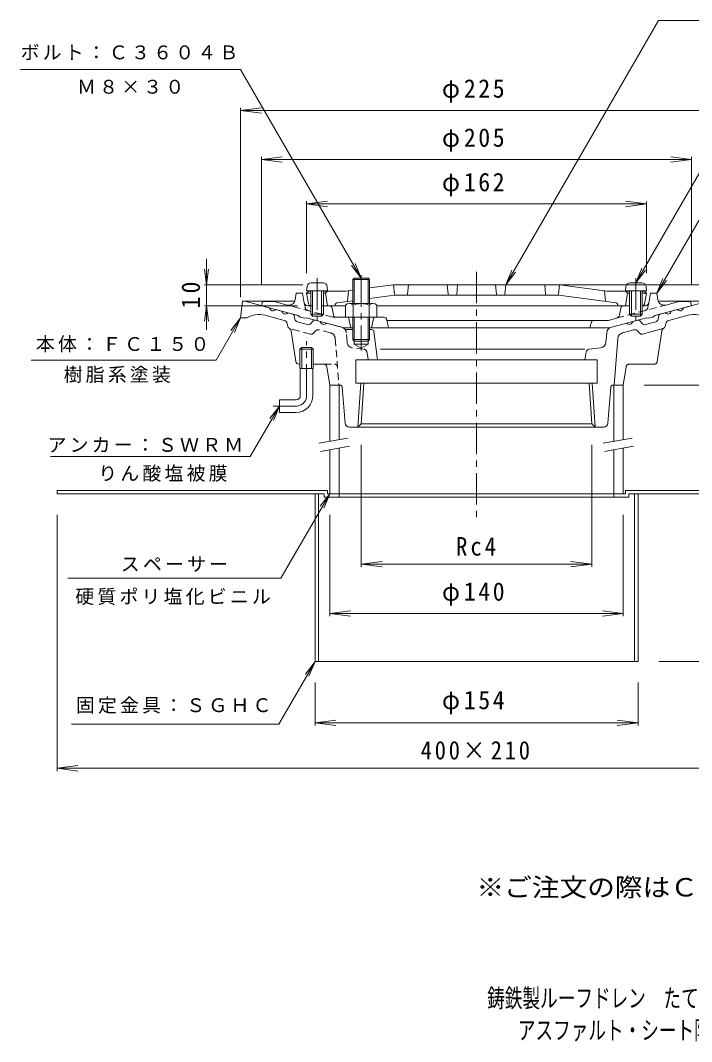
# Model space of a CAD drawing. Units: millimetres, scale not verified, with parts at other scales. Extents: x -262 to 229, y -348 to 400.
# Drawn here: x -262.4 to 57.6, y -347.8 to 139 of the extents above; entities that cross this region are included whole.
import ezdxf
from ezdxf.enums import TextEntityAlignment as Align

# ---------------------------------------------------------------- set-up
doc = ezdxf.new("R2010")
doc.units = ezdxf.units.MM
doc.header["$LTSCALE"] = 3
for name, pattern in [('CHAIN1', [8, 5, -1, 1, -1]), ('DASHED1', [1.8, 1.2, -0.6]), ('DOUBLE_CHAIN1', [8.8, 5, -1, 0.6, -0.6, 0.6, -1])]:
    doc.linetypes.add(name, pattern=pattern)
for name, color, linetype, lineweight in [('0-0', 3, 'Continuous', 9), ('0-1', 2, 'Continuous', 9), ('0-2', 6, 'Continuous', 5), ('0-4', 7, 'Continuous', 9), ('0-5', 7, 'Continuous', 9), ('0-A', 4, 'Continuous', 9), ('0-B', 2, 'Continuous', 9)]:
    doc.layers.add(name, color=color, linetype=linetype, lineweight=lineweight)
doc.layers.add('F-4', color=6, linetype='Continuous')
doc.layers.add('F-5', color=2, linetype='Continuous')
doc.styles.add('ＭＳ ゴシック', font='')
doc.styles.get('ＭＳ ゴシック').set_extended_font_data('MS Gothic')

msp = doc.modelspace()

# ---------------------------------------------------------------- linework, layer by layer
at = {"layer": '0-0', "linetype": 'CHAIN1'}
for p, q in [((-44.912, 19.233), (-44.912, -98.846)), ((-125.912, -39.824), (-125.912, -13.824)), ((-130.912, -44.824), (-141.912, -44.824))]:
    msp.add_line(p, q, dxfattribs=at)
at = {"layer": '0-0'}
for p, q in [((-157.412, -2.824), (-156.412, 5.176)), ((-156.412, 5.176), (-131.576, 5.176)), ((-155.412, 5.176), (-143.556, 2)), ((41.752, 5.176), (66.588, 5.176)), ((65.588, 5.176), (53.732, 2)), ((-140.659, 1.223), (-137.761, 0.447)), ((50.835, 1.223), (47.937, 0.447)), ((-157.412, -2.824), (-154.412, -2.824)), ((-136.582, -4.01), (-145.77, -1.548)), ((-132.562, -0.946), (-134.863, -0.33)), ((-131.841, -1.712), (-131.479, -3.484)), ((-130.397, -4.632), (-125.427, -5.964)), ((-122.716, -4.157), (-123.916, -5.51)), ((-119.408, -4.471), (-121.709, -3.854)), ((29.584, -4.471), (31.885, -3.854)), ((32.892, -4.157), (34.092, -5.51)), ((40.573, -4.632), (35.603, -5.964)), ((42.017, -1.712), (41.655, -3.484)), ((42.738, -0.946), (45.039, -0.33)), ((46.758, -4.01), (55.946, -1.548)), ((-134.902, -6.708), (-135.14, -5.541)), ((-131.102, -23.544), (-133.24, -9.124)), ((-109.195, -7.208), (-116.51, -5.247)), ((-103.912, -8.324), (-107.557, -8.324)), ((-94.791, -8.324), (-95.912, -8.324)), ((-93.799, -9.196), (-92.041, -22.824)), ((19.371, -7.208), (26.686, -5.247)), ((24.671, -9.928), (29.935, -8.518)), ((32.739, -10.014), (31.949, -9.123)), ((34.25, -10.468), (43.996, -7.856)), ((45.078, -6.708), (45.317, -5.541)), ((-103.236, -15.324), (-103.236, -13.824)), ((-96.589, -13.824), (-96.589, -15.324)), ((16.799, -14.353), (17.156, -9.867)), ((22.457, -12.588), (20.686, -34.824)), ((-128.272, -16.824), (-129.087, -17.624)), ((-122.737, -17.624), (-129.087, -17.624)), ((-129.087, -26.824), (-129.087, -17.624)), ((-123.552, -16.824), (-128.272, -16.824)), ((-128.272, -26.824), (-128.272, -16.824)), ((-122.737, -17.624), (-123.552, -16.824)), ((-123.552, -26.824), (-123.552, -16.824)), ((-122.737, -26.824), (-122.737, -17.624)), ((-103.236, -15.324), (-99.912, -17.243)), ((6.755, -17.699), (-90.912, -17.699)), ((7.401, -18.943), (6.755, -22.824)), ((8.716, -17.699), (14.14, -17.097)), ((-102.412, -22.824), (-102.412, -33.824)), ((-102.412, -22.824), (12.588, -22.824)), ((12.588, -22.824), (12.588, -33.824)), ((-129.618, -24.824), (-129.087, -24.824)), ((-122.737, -26.824), (-129.087, -26.824)), ((-128.912, -39.824), (-128.912, -26.824)), ((-122.912, -39.824), (-122.912, -26.824)), ((-122.737, -24.824), (-117.704, -24.824)), ((-116.22, -26.101), (-114.912, -34.824)), ((12.588, -33.824), (-102.412, -33.824)), ((-101.427, -54.824), (-100.114, -33.824)), ((-99.849, -53.246), (-98.635, -33.824)), ((11.603, -54.824), (10.29, -33.824)), ((-109.929, -34.824), (-114.912, -34.824)), ((-107.559, -52.983), (-108.932, -35.744)), ((17.735, -52.983), (19.108, -35.744)), ((20.105, -34.824), (20.686, -34.824)), ((-138.912, -41.824), (-138.912, -47.824)), ((-130.912, -41.824), (-138.912, -41.824)), ((-130.912, -47.824), (-138.912, -47.824)), ((-101.427, -54.824), (-99.849, -53.246)), ((11.603, -54.824), (10.025, -53.246)), ((-105.565, -54.824), (15.741, -54.824))]:
    msp.add_line(p, q, dxfattribs=at)
at = {"layer": '0-0', "linetype": 'DASHED1'}
for p, q in [((-124.074, -10.468), (-133.82, -7.856)), ((-122.564, -10.014), (-121.773, -9.123)), ((-114.495, -9.928), (-119.759, -8.518)), ((-112.281, -12.588), (-110.51, -34.824)), ((-106.623, -14.354), (-106.981, -9.867)), ((-98.54, -17.699), (-103.964, -17.097)), ((-97.225, -18.943), (-96.579, -22.824)), ((-117.704, -24.824), (-112.692, -24.824))]:
    msp.add_line(p, q, dxfattribs=at)
at = {"layer": '0-0', "linetype": 'DOUBLE_CHAIN1'}
for p, q in [((41.278, -23.544), (43.416, -9.124)), ((26.396, -26.101), (25.088, -34.824)), ((39.794, -24.824), (27.88, -24.824)), ((20.686, -34.824), (25.088, -34.824))]:
    msp.add_line(p, q, dxfattribs=at)
at = {"layer": '0-0', "color": 4}
for p, q in [((-114.912, -34.824), (-114.912, -61.577)), ((-110.412, -34.824), (-114.912, -34.824)), ((-110.412, -34.824), (-110.412, -60.783)), ((20.588, -34.824), (20.588, -61.577)), ((20.588, -34.824), (25.088, -34.824)), ((25.088, -34.824), (25.088, -60.783)), ((-114.912, -65.639), (-114.912, -86.601)), ((-110.412, -64.845), (-110.412, -86.601)), ((20.588, -65.639), (20.588, -86.601)), ((25.088, -64.845), (25.088, -86.601))]:
    msp.add_line(p, q, dxfattribs=at)
at = {"layer": '0-0', "color": 7}
for p, q in [((-120.025, -62.479), (-106.238, -60.048)), ((15.475, -62.479), (29.262, -60.048)), ((-119.331, -66.418), (-105.544, -63.987)), ((16.169, -66.418), (29.956, -63.987))]:
    msp.add_line(p, q, dxfattribs=at)
at = {"layer": '0-0'}
for points in [[(-103.236, -15.324), (-96.589, -15.324), (-99.912, -17.243)], [(-99.849, -53.246), (10.025, -53.246), (8.811, -33.824)]]:
    msp.add_lwpolyline(points, dxfattribs=at)
for centre, radius, start, end in [((-141.946, 2.215), 1.625, 187.61929, 322.3797), ((-136.15, 0.662), 1.625, 187.62059, 322.37891), ((46.326, 0.662), 1.625, 217.62109, 352.37941), ((52.122, 2.215), 1.625, 217.6203, 352.38071), ((-148.617, -12.174), 11, 74.99997, 121.79021), ((-137.1, -5.942), 2, 11.56621, 75.0005), ((-132.821, -1.912), 1, 11.56642, 75.00078), ((-130.009, -3.183), 1.5, 191.5649, 254.99991), ((-121.968, -4.82), 1, 75.00023, 138.43498), ((-117.797, -4.255), 1.625, 187.62059, 322.38074), ((27.973, -4.255), 1.625, 217.61926, 352.37941), ((32.144, -4.82), 1, 41.56502, 104.99977), ((40.185, -3.183), 1.5, 285.00009, 348.4351), ((42.997, -1.912), 1, 104.99922, 168.43358), ((47.276, -5.942), 2, 104.9995, 168.43379), ((58.793, -12.174), 11, 58.20979, 105.00003), ((-133.432, -6.407), 1.5, 191.56628, 239.30832), ((-135.219, -9.417), 2, 8.43475, 59.30959), ((-125.039, -4.515), 1.5, 254.99991, 318.43558), ((-109.971, -10.105), 3, 36.43097, 74.99991), ((-94.791, -9.324), 1, 7.35265, 90), ((20.147, -10.105), 3, 105.00009, 175.44576), ((30.453, -10.45), 2, 41.56493, 105.00024), ((35.215, -4.515), 1.5, 221.56442, 285.00009), ((43.608, -6.407), 1.5, 284.99872, 348.43372), ((13.809, -14.115), 3, 276.33025, 355.4454), ((25.448, -12.826), 3, 105.00009, 175.4454), ((33.862, -9.019), 1.5, 221.56349, 284.99872), ((8.881, -19.189), 1.5, 96.32884, 170.53767), ((-129.618, -23.324), 1.5, 188.43515, 270), ((-117.704, -26.324), 1.5, 8.5307, 90), ((-109.929, -35.824), 1, 4.55455, 90), ((20.105, -35.824), 1, 90, 175.44545), ((-130.912, -39.824), 2, 270, 0), ((-130.912, -39.824), 8, 270, 0), ((-105.565, -52.824), 2, 184.55463, 270), ((15.741, -52.824), 2, 270, 355.44537)]:
    msp.add_arc(centre, radius, start, end, dxfattribs=at)
at = {"layer": '0-0', "linetype": 'DASHED1'}
for centre, radius, start, end in [((-133.432, -6.407), 1.5, 239.30832, 255.00128), ((-120.277, -10.45), 2, 74.99976, 138.43507), ((-109.971, -10.105), 3, 4.55424, 36.43097), ((-123.686, -9.019), 1.5, 255.00128, 318.43651), ((-115.272, -12.826), 3, 4.5546, 74.99991), ((-103.633, -14.115), 3, 184.5546, 263.66975), ((-98.705, -19.189), 1.5, 9.46233, 83.67116), ((-112.692, -26.324), 1.5, 4.55501, 90)]:
    msp.add_arc(centre, radius, start, end, dxfattribs=at)
at = {"layer": '0-0', "linetype": 'DOUBLE_CHAIN1'}
for centre, radius, start, end in [((45.395, -9.417), 2, 120.69041, 171.56525), ((39.794, -23.324), 1.5, 270, 351.56464), ((27.88, -26.324), 1.5, 90, 171.4693)]:
    msp.add_arc(centre, radius, start, end, dxfattribs=at)
at = {"layer": '0-0', "linetype": 'CHAIN1'}
msp.add_arc((-130.912, -39.824), 5, 270, 0, dxfattribs=at)
at = {"layer": '0-1', "color": 4}
for p, q in [((-103.912, 4.033), (-103.912, 15.5)), ((-103.236, 4.033), (-103.236, 16.176)), ((-96.589, 4.033), (-96.589, 16.176)), ((-95.912, 4.033), (-95.912, 15.5)), ((-107.412, 3.311), (-107.412, -2.467)), ((-105.536, 4.033), (-94.288, 4.033)), ((-103.659, 3.311), (-103.659, -2.467)), ((-96.165, 3.311), (-96.165, -2.467)), ((-92.412, 3.311), (-92.412, -2.467)), ((-103.912, -2.467), (-103.912, -13.147)), ((-103.236, -2.467), (-103.236, -13.824)), ((-96.589, -2.467), (-96.589, -13.824)), ((-95.912, -2.467), (-95.912, -13.147)), ((-103.912, -13.147), (-103.236, -13.824)), ((-95.912, -13.147), (-103.912, -13.147))]:
    msp.add_line(p, q, dxfattribs=at)
at = {"layer": '0-1', "color": 4, "linetype": 'CHAIN1'}
msp.add_line((-99.912, 17.532), (-99.912, -18.252), dxfattribs=at)
at = {"layer": '0-1'}
for p, q in [((-147.412, 3.033), (-146.912, 5.033)), ((-141.353, 5.033), (-146.912, 5.033)), ((-135.147, 3.37), (-141.353, 5.033)), ((-131.405, 5.813), (-130.912, 9.033)), ((-127.912, 9.033), (-130.912, 9.033)), ((-127.912, 9.033), (-127.013, 4.238)), ((37.193, 4.256), (38.088, 9.033)), ((38.088, 9.033), (41.088, 9.033)), ((41.581, 5.813), (41.088, 9.033)), ((45.323, 3.37), (51.529, 5.033)), ((51.529, 5.033), (57.088, 5.033)), ((57.588, 3.033), (57.088, 5.033)), ((-125.543, 3.033), (-123.912, 3.033)), ((-113.135, -1.336), (-113.692, 1.795)), ((23.311, -1.336), (23.868, 1.795)), ((35.719, 3.033), (34.088, 3.033)), ((-126.912, -2.978), (-125.912, -2.728)), ((-108.225, -7.467), (-125.912, -2.728)), ((-89.142, -2.467), (-112.509, -2.467)), ((-105.912, -2.467), (-104.912, -7.467)), ((-93.912, -2.467), (-94.912, -7.467)), ((-87.671, -3.673), (-86.912, -7.467)), ((-87.612, -3.967), (17.94, -3.967)), ((9.881, -4.693), (9.088, -7.467)), ((21.859, -2.917), (17.94, -3.967)), ((18.401, -7.467), (36.088, -2.728)), ((37.088, -2.978), (36.088, -2.728)), ((37.088, -2.978), (39.088, -2.442)), ((-103.912, -7.467), (-108.225, -7.467)), ((-95.912, -7.467), (18.401, -7.467))]:
    msp.add_line(p, q, dxfattribs=at)
at = {"layer": '0-1', "linetype": 'DASHED1'}
for p, q in [((-113.362, -2.467), (-135.147, 3.37)), ((-127.017, 4.256), (-126.644, 2.267)), ((21.859, -2.917), (45.323, 3.37)), ((37.193, 4.256), (36.82, 2.267)), ((-113.362, -2.467), (-112.509, -2.467))]:
    msp.add_line(p, q, dxfattribs=at)
at = {"layer": '0-1', "color": 4}
msp.add_lwpolyline([(-95.912, 15.5), (-103.912, 15.5), (-103.236, 16.176), (-96.589, 16.176)], close=True, dxfattribs=at)
at = {"layer": '0-1'}
for points in [[(-126.912, -2.978), (-128.912, -2.442), (-129.912, -1.656), (-147.412, 3.033)], [(39.088, -2.442), (40.088, -1.656), (57.588, 3.033)]]:
    msp.add_lwpolyline(points, dxfattribs=at)
at = {"layer": '0-1', "color": 4}
msp.add_lwpolyline([(-103.236, -13.824), (-96.589, -13.824), (-95.912, -13.147)], dxfattribs=at)
at = {"layer": '0-1'}
for centre, radius, start, end in [((-134.37, 6.267), 3, 254.99973, 351.29286), ((44.547, 6.267), 3, 188.70714, 285.00027), ((-125.543, 4.533), 1.5, 190.61565, 270), ((-115.169, 1.533), 1.5, 10.08813, 90), ((25.345, 1.533), 1.5, 90, 169.91187), ((35.719, 4.533), 1.5, 270, 349.38435), ((-111.166, -0.985), 2, 190.08743, 227.81313), ((-89.142, -3.967), 1.5, 11.31021, 90), ((10.842, -4.967), 1, 90, 164.05402), ((21.342, -0.985), 2, 284.9995, 349.91257)]:
    msp.add_arc(centre, radius, start, end, dxfattribs=at)
at = {"layer": '0-1', "linetype": 'DASHED1'}
for centre, start, end in [((-124.678, 2.635), 190.61488, 255.0005), ((34.854, 2.635), 284.9995, 349.38512)]:
    msp.add_arc(centre, 2, start, end, dxfattribs=at)
at = {"layer": '0-1', "color": 4}
for centre, radius, start, end in [((-105.536, 1.232), 2.8, 47.92557, 132.07463), ((-99.912, -6.057), 10.089, 68.19786, 111.80214), ((-94.288, 1.232), 2.8, 47.92572, 132.07428)]:
    msp.add_arc(centre, radius, start, end, dxfattribs=at)
at = {"layer": '0-2'}
for p, q in [((-124.912, 10.033), (-125.912, 9.033)), ((-123.912, 10.033), (-124.912, 10.033)), ((-107.287, 10.033), (-117.912, 10.033)), ((-103.912, 10.475), (-107.287, 10.033)), ((-105.912, 10.213), (-106.412, 5.105)), ((-84.412, 13.033), (-95.912, 11.524)), ((-5.412, 13.033), (-84.412, 13.033)), ((-83.957, 8.483), (-84.412, 13.033)), ((-77.867, 8.483), (-77.412, 13.033)), ((-58.912, 13.033), (-58.457, 8.483)), ((-53.912, 13.033), (-54.367, 8.483)), ((-35.912, 13.033), (-35.457, 8.483)), ((-30.912, 13.033), (-31.367, 8.483)), ((-11.957, 8.483), (-12.412, 13.033)), ((-5.867, 8.483), (-5.412, 13.033)), ((-5.412, 13.033), (17.463, 10.033)), ((16.088, 10.213), (16.588, 5.105)), ((17.463, 10.033), (28.088, 10.033)), ((26.088, 10.033), (27.088, 9.033)), ((34.088, 10.033), (35.088, 10.033)), ((35.088, 10.033), (36.088, 9.033)), ((-125.051, 3.868), (-125.912, 9.033)), ((-123.912, 9.033), (-125.912, 9.033)), ((-116.912, 9.033), (-117.912, 9.033)), ((-111.472, 4.441), (-103.912, 5.432)), ((-95.912, 6.482), (-84.085, 8.033)), ((-5.739, 8.033), (-84.085, 8.033)), ((21.648, 4.441), (-5.739, 8.033)), ((27.088, 9.033), (26.088, 3.033)), ((27.088, 9.033), (28.088, 9.033)), ((34.088, 9.033), (36.088, 9.033)), ((35.227, 3.868), (36.088, 9.033)), ((-123.042, 3.033), (-124.065, 3.033)), ((-107.412, 3.033), (-118.782, 3.033)), ((-112.351, 3.462), (-112.332, 3.591)), ((28.088, 3.033), (-92.412, 3.033)), ((22.527, 3.462), (22.508, 3.591)), ((34.241, 3.033), (34.088, 3.033))]:
    msp.add_line(p, q, dxfattribs=at)
msp.add_lwpolyline([(-115.912, 10.033), (-116.912, 9.033), (-115.912, 3.033)], dxfattribs=at)
for centre, radius, start, end in [((-83.459, 8.533), 0.5, 185.71199, 270), ((-78.364, 8.533), 0.5, 270, 354.28801), ((-57.96, 8.533), 0.5, 185.71199, 270), ((-54.864, 8.533), 0.5, 270, 354.28801), ((-34.96, 8.533), 0.5, 185.71199, 270), ((-31.864, 8.533), 0.5, 270, 354.28801), ((-11.46, 8.533), 0.5, 185.71199, 270), ((-6.365, 8.533), 0.5, 270, 354.28801), ((-124.065, 4.033), 1, 189.46068, 270), ((-112.846, 3.533), 0.5, 270, 351.86792), ((-111.342, 3.449), 1, 97.47195, 171.86621), ((21.518, 3.449), 1, 8.13379, 82.52805), ((23.022, 3.533), 0.5, 188.13208, 270), ((34.241, 4.033), 1, 270, 350.53932)]:
    msp.add_arc(centre, radius, start, end, dxfattribs=at)
at = {"layer": '0-4'}
for p, q in [((-157.412, 96.137), (-147.498, 97.442)), ((-157.412, 7.176), (-157.412, 97.442)), ((-157.412, 96.137), (67.588, 96.137)), ((-157.412, 96.137), (-147.498, 94.832)), ((-147.412, 72.75), (-137.498, 74.055)), ((-147.412, 13.033), (-147.412, 74.055)), ((57.588, 72.75), (47.674, 74.055)), ((57.588, 13.033), (57.588, 74.055)), ((-147.412, 72.75), (57.588, 72.75)), ((-147.412, 72.75), (-137.498, 71.445)), ((57.588, 72.75), (47.674, 71.445)), ((-125.912, 51.533), (-115.998, 52.838)), ((-125.912, 18.533), (-125.912, 52.838)), ((-125.912, 51.533), (36.088, 51.533)), ((-125.912, 51.533), (-115.998, 50.227)), ((36.088, 51.533), (26.174, 52.838)), ((36.088, 51.533), (26.174, 50.227)), ((36.088, 18.533), (36.088, 52.733)), ((-173.647, 25.371), (-173.647, -8.499)), ((-173.647, 13.033), (-174.626, 20.468)), ((-173.647, 13.033), (-172.668, 20.468)), ((-174.547, 13.033), (-127.74, 13.033)), ((132.488, 13.033), (-5.412, 13.033)), ((-173.647, 3.033), (-174.626, -4.403)), ((-174.547, 3.033), (-130.303, 3.033)), ((-173.647, 3.033), (-172.668, -4.403)), ((35.088, -34.824), (100.788, -34.824)), ((-99.849, -63.246), (-99.849, -121.401)), ((10.025, -63.246), (10.025, -121.401)), ((-244.912, -96.601), (-244.912, -218.789)), ((-114.912, -96.601), (-114.912, -145.004)), ((25.088, -96.601), (25.088, -145.004)), ((-99.849, -120.201), (-89.935, -118.896)), ((-99.849, -120.201), (10.025, -120.201)), ((-99.849, -120.201), (-89.935, -121.507)), ((10.025, -120.201), (0.111, -118.896)), ((10.025, -120.201), (0.111, -121.507)), ((-114.912, -143.699), (-104.997, -142.394)), ((-114.912, -143.699), (25.088, -143.699)), ((-114.912, -143.699), (-104.997, -145.004)), ((25.088, -143.699), (15.173, -142.394)), ((25.088, -143.699), (15.173, -145.004)), ((42.088, -166.601), (132.788, -166.601)), ((-121.912, -176.601), (-121.912, -197.08)), ((32.088, -176.601), (32.088, -197.08)), ((-121.912, -195.774), (-111.997, -194.469)), ((32.088, -195.774), (22.174, -194.469)), ((-121.912, -195.774), (32.088, -195.774)), ((-121.912, -195.774), (-111.997, -197.08)), ((32.088, -195.774), (22.174, -197.08)), ((-244.912, -217.484), (-234.998, -216.179)), ((-244.912, -217.484), (155.088, -217.484)), ((-244.912, -217.484), (-234.998, -218.789))]:
    msp.add_line(p, q, dxfattribs=at)
at = {"layer": '0-5'}
for p, q in [((-30.912, 13.033), (41.834, 139.033)), ((41.834, 139.033), (168.299, 139.033)), ((-262.37, 115.701), (-157.373, 115.701)), ((-99.912, 16.176), (-157.373, 115.701)), ((31.088, 13.972), (82.58, 103.159)), ((41.088, 9.033), (73.348, 64.908)), ((-99.912, 16.176), (-104.478, 22.126)), ((-99.912, 16.176), (-102.782, 23.105)), ((-30.912, 13.033), (-28.042, 19.962)), ((31.088, 13.972), (33.958, 20.901)), ((31.088, 13.972), (35.654, 19.922)), ((-30.912, 13.033), (-26.346, 18.983)), ((41.088, 9.033), (43.958, 15.962)), ((41.088, 9.033), (45.654, 14.983)), ((-157.412, -2.824), (-169.049, -22.98)), ((-157.412, -2.824), (-161.978, -8.774)), ((-157.412, -2.824), (-160.282, -9.753)), ((-169.049, -22.98), (-257.272, -22.98)), ((-138.912, -44.824), (-152.752, -68.795)), ((-138.912, -44.824), (-143.478, -50.774)), ((-138.912, -44.824), (-141.782, -51.753)), ((-248.102, -68.795), (-152.752, -68.795)), ((-114.912, -86.601), (-138.134, -126.823)), ((-114.912, -86.601), (-119.478, -92.552)), ((-114.912, -86.601), (-117.782, -93.531)), ((-239.835, -126.823), (-138.134, -126.823)), ((-121.912, -166.601), (-139.142, -196.445)), ((-121.912, -166.601), (-126.478, -172.551)), ((-121.912, -166.601), (-124.782, -173.53)), ((-237.938, -196.445), (-139.142, -196.445))]:
    msp.add_line(p, q, dxfattribs=at)
at = {"layer": '0-A', "linetype": 'CHAIN1'}
for p, q in [((-120.912, 16.117), (-120.912, -3.993)), ((31.088, 16.117), (31.088, -3.993))]:
    msp.add_line(p, q, dxfattribs=at)
at = {"layer": '0-A'}
for p, q in [((-125.731, 12.147), (-125.912, 10.072)), ((-115.912, 10.072), (-125.912, 10.072)), ((-123.912, 10.072), (-123.912, -1.058)), ((-118.086, 13.972), (-123.738, 13.972)), ((-123.042, 10.072), (-123.042, -1.928)), ((-118.782, 10.072), (-118.782, -1.928)), ((-117.912, 10.072), (-117.912, -1.058)), ((-116.094, 12.147), (-115.912, 10.072)), ((26.269, 12.147), (26.088, 10.072)), ((26.088, 10.072), (36.088, 10.072)), ((28.088, 10.072), (28.088, -1.058)), ((28.262, 13.972), (33.914, 13.972)), ((28.958, 10.072), (28.958, -1.928)), ((33.218, 10.072), (33.218, -1.928)), ((34.088, 10.072), (34.088, -1.058)), ((35.906, 12.147), (36.088, 10.072)), ((-123.042, -1.928), (-123.912, -1.058)), ((-117.912, -1.058), (-123.912, -1.058)), ((-118.782, -1.928), (-123.042, -1.928)), ((-118.782, -1.928), (-117.912, -1.058)), ((28.958, -1.928), (28.088, -1.058)), ((28.088, -1.058), (34.088, -1.058)), ((28.958, -1.928), (33.218, -1.928)), ((33.218, -1.928), (34.088, -1.058))]:
    msp.add_line(p, q, dxfattribs=at)
for centre, start, end in [((-123.738, 11.972), 90, 174.99998), ((-118.086, 11.972), 5.00002, 90), ((28.262, 11.972), 90, 174.99998), ((33.914, 11.972), 5.00002, 90)]:
    msp.add_arc(centre, 2, start, end, dxfattribs=at)
at = {"layer": '0-B'}
for p, q in [((-244.912, -85.001), (-244.912, -86.601)), ((-121.912, -86.601), (-121.912, -166.601)), ((-120.312, -86.601), (-120.312, -166.601)), ((26.088, -86.601), (-115.912, -86.601)), ((-110.412, -86.601), (-110.412, -88.201)), ((20.588, -86.601), (20.588, -88.201)), ((26.088, -85.001), (26.088, -86.601)), ((26.088, -85.001), (155.088, -85.001)), ((27.688, -86.601), (27.688, -88.201)), ((27.688, -86.601), (155.088, -86.601)), ((30.488, -86.601), (30.488, -166.601)), ((32.088, -86.601), (32.088, -166.601)), ((-117.512, -88.201), (27.688, -88.201)), ((-121.912, -166.601), (32.088, -166.601))]:
    msp.add_line(p, q, dxfattribs=at)
for points in [[(-244.912, -85.001), (-115.912, -85.001), (-115.912, -86.601)], [(-244.912, -86.601), (-117.512, -86.601), (-117.512, -88.201)]]:
    msp.add_lwpolyline(points, dxfattribs=at)

# ---------------------------------------------------------------- texts
at = {"layer": '0-4', "color": 2, "char_height": 8.798, "attachment_point": 7, "style": 'ＭＳ ゴシック'}
for s, insert in [('\\T1.21;\\W0.95;φ225', (-61.412, 99.802)), ('\\T1.21;\\W0.95;φ205', (-61.412, 76.415)), ('\\T1.21;\\W0.95;φ162', (-61.412, 55.198)), ('\\T1.27;\\W0.9;Rc4', (-54.662, -116.227)), ('\\T1.21;\\W0.95;φ140', (-61.412, -139.996)), ('\\T1.21;\\W0.95;φ154', (-61.412, -191.704)), ('\\T1.24;\\W0.9;400×210', (-71.537, -213.414))]:
    msp.add_mtext(s, dxfattribs=dict(at, insert=insert))
at = {"layer": '0-4', "color": 2, "insert": (-176.647, 1.658), "char_height": 8.798, "attachment_point": 7, "rotation": 90, "style": 'ＭＳ ゴシック'}
msp.add_mtext('\\T1.27;\\W0.95;10', dxfattribs=at)
at = {"layer": '0-5', "char_height": 6.598, "attachment_point": 7, "style": 'ＭＳ ゴシック'}
for s, insert in [('\\T1.17;ボルト：Ｃ３６０４Ｂ', (-262.263, 120.108)), ('\\T1.17;Ｍ８×３０', (-235.371, 104.004)), ('\\T1.17;本体：ＦＣ１５０', (-254.995, -19.242)), ('\\T1.17;樹脂系塗装', (-241.784, -33.819)), ('\\T1.17;アンカー：ＳＷＲＭ', (-249.444, -66.935)), ('\\T1.17;りん酸塩被膜', (-225.257, -80.916)), ('\\T1.17;スペーサー', (-214.469, -123.833)), ('\\T1.17;硬質ポリ塩化ビニル', (-236.222, -139.658)), ('\\T1.17;固定金具：ＳＧＨＣ', (-235.939, -191.473))]:
    msp.add_mtext(s, dxfattribs=dict(at, insert=insert))
at = {"layer": 'F-4', "style": 'ＭＳ ゴシック', "width": 0.7}
for s, p in [('鋳鉄製ルーフドレン\u3000たて引き用\u3000デッキプレート打込型\u3000ねじ込み式', (-39.797, -334.09)), ('アスファルト・シート防水用\u3000\u3000ＥＤＳＦ－２－１００\u3000Ｃ＝指示', (-25.184, -349.38))]:
    msp.add_text(s, height=8.798, dxfattribs=at).set_placement(p, align=Align.BOTTOM_LEFT)
at = {"layer": 'F-5', "style": 'ＭＳ ゴシック', "width": 1.1}
msp.add_text('※ご注文の際はＣ寸法をご指示ください。', height=8.798, dxfattribs=at).set_placement((-44.942, -281.252), align=Align.BOTTOM_LEFT)

doc.saveas('drawing.dxf')
